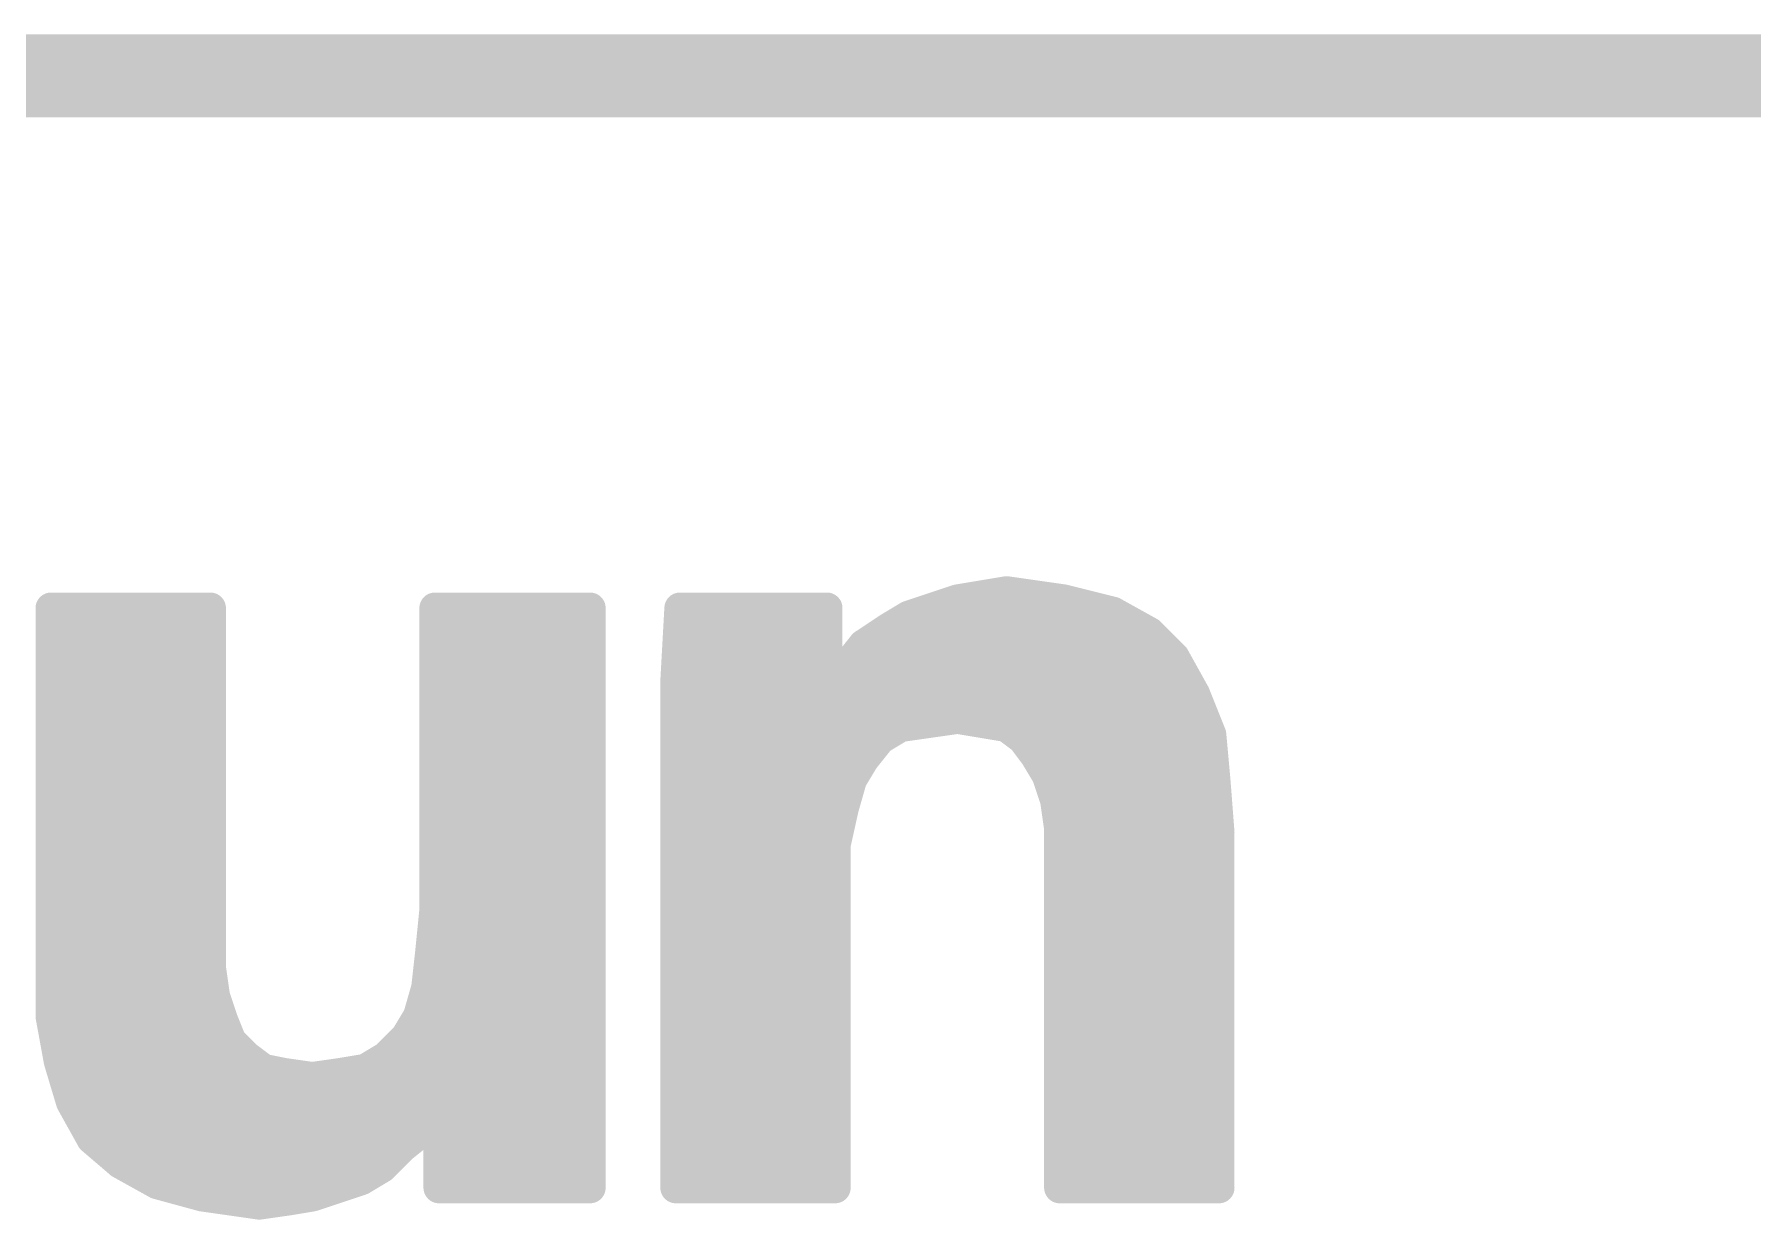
# Model space of a CAD drawing. Extents: x -29.2 to 57.4, y -24.7 to 35.4.
# Drawn here: x 15.22 to 19.428, y 22.598 to 25.502 of the extents above; entities that cross this region are included whole.
import ezdxf

# ---------------------------------------------------------------- set-up
doc = ezdxf.new("R2010")
doc.units = 0
for name, color, linetype in [('1', 12, 'CONTINUOUS'), ('16', 132, 'CONTINUOUS'), ('20', 31, 'CONTINUOUS'), ('21', 41, 'CONTINUOUS')]:
    doc.layers.add(name, color=color, linetype=linetype)

msp = doc.modelspace()

# ---------------------------------------------------------------- linework, layer by layer
at = {"layer": '1', "const_width": 0.2032}
msp.add_lwpolyline([(25.4, 25.4), (0, 25.4)], dxfattribs=at)
at = {"layer": '16', "const_width": 0.2032}
msp.add_lwpolyline([(25.4, 25.4), (0, 25.4)], dxfattribs=at)
at = {"layer": '20', "const_width": 0.2032}
msp.add_lwpolyline([(25.4, 25.4), (0, 25.4)], dxfattribs=at)
at = {"layer": '21', "const_width": 0.0762}
for points in [[(17.361, 24.076), (17.481, 24.116)], [(17.481, 24.116), (17.601, 24.136)], [(17.601, 24.136), (17.741, 24.116)], [(17.741, 24.116), (17.861, 24.086)], [(15.261, 23.096), (15.261, 24.096)], [(15.261, 24.096), (15.651, 24.096)], [(15.261, 24.0792), (15.651, 24.0792)], [(15.651, 24.096), (15.651, 23.216)], [(16.201, 23.356), (16.201, 24.096)], [(16.201, 24.096), (16.581, 24.096)], [(16.201, 24.0792), (16.581, 24.0792)], [(16.581, 24.096), (16.581, 22.676)], [(16.791, 23.916), (16.801, 24.096)], [(16.8001, 24.0792), (17.161, 24.0792)], [(16.801, 24.096), (17.161, 24.096)], [(17.161, 24.096), (17.161, 23.896)], [(17.311, 24.046), (17.361, 24.076)], [(17.3706, 24.0792), (17.8732, 24.0792)], [(17.861, 24.086), (17.951, 24.036)], [(17.251, 24.006), (17.311, 24.046)], [(17.951, 24.036), (18.011, 23.976)], [(15.261, 24.003), (15.651, 24.003)], [(16.201, 24.003), (16.581, 24.003)], [(16.7958, 24.003), (17.161, 24.003)], [(17.211, 23.956), (17.251, 24.006)], [(17.2486, 24.003), (17.984, 24.003)], [(17.171, 23.896), (17.211, 23.956)], [(18.011, 23.976), (18.061, 23.886)], [(15.261, 23.9268), (15.651, 23.9268)], [(16.201, 23.9268), (16.581, 23.9268)], [(16.791, 22.676), (16.791, 23.916)], [(16.7916, 23.9268), (17.161, 23.9268)], [(17.1915, 23.9268), (18.0383, 23.9268)], [(17.161, 23.896), (17.171, 23.896)], [(18.061, 23.886), (18.101, 23.786)], [(15.261, 23.8506), (15.651, 23.8506)], [(16.201, 23.8506), (16.581, 23.8506)], [(16.791, 23.8506), (18.0752, 23.8506)], [(17.481, 23.826), (17.341, 23.806)], [(17.601, 23.806), (17.481, 23.826)], [(17.341, 23.806), (17.291, 23.776)], [(17.641, 23.776), (17.601, 23.806)], [(18.101, 23.786), (18.111, 23.676)], [(15.261, 23.7744), (15.651, 23.7744)], [(16.201, 23.7744), (16.581, 23.7744)], [(16.791, 23.7744), (17.2897, 23.7744)], [(17.291, 23.776), (17.251, 23.726)], [(17.671, 23.736), (17.641, 23.776)], [(17.6422, 23.7744), (18.1021, 23.7744)], [(15.261, 23.6982), (15.651, 23.6982)], [(16.201, 23.6982), (16.581, 23.6982)], [(16.791, 23.6982), (17.2343, 23.6982)], [(17.251, 23.726), (17.221, 23.676)], [(17.701, 23.686), (17.671, 23.736)], [(17.6937, 23.6982), (18.109, 23.6982)], [(17.221, 23.676), (17.201, 23.606)], [(17.721, 23.626), (17.701, 23.686)], [(18.111, 23.676), (18.121, 23.546)], [(15.261, 23.622), (15.651, 23.622)], [(16.201, 23.622), (16.581, 23.622)], [(16.791, 23.622), (17.2056, 23.622)], [(17.731, 23.556), (17.721, 23.626)], [(17.7216, 23.622), (18.1152, 23.622)], [(17.201, 23.606), (17.181, 23.516)], [(15.261, 23.5458), (15.651, 23.5458)], [(16.201, 23.5458), (16.581, 23.5458)], [(16.791, 23.5458), (17.1876, 23.5458)], [(17.731, 22.676), (17.731, 23.556)], [(17.731, 23.5458), (18.121, 23.5458)], [(18.121, 23.546), (18.121, 22.676)], [(17.181, 23.516), (17.181, 22.676)], [(15.261, 23.4696), (15.651, 23.4696)], [(16.201, 23.4696), (16.581, 23.4696)], [(16.791, 23.4696), (17.181, 23.4696)], [(17.731, 23.4696), (18.121, 23.4696)], [(15.261, 23.3934), (15.651, 23.3934)], [(16.201, 23.3934), (16.581, 23.3934)], [(16.791, 23.3934), (17.181, 23.3934)], [(17.731, 23.3934), (18.121, 23.3934)], [(15.261, 23.3172), (15.651, 23.3172)], [(16.191, 23.256), (16.201, 23.356)], [(16.1971, 23.3172), (16.581, 23.3172)], [(16.791, 23.3172), (17.181, 23.3172)], [(17.731, 23.3172), (18.121, 23.3172)], [(15.261, 23.241), (15.651, 23.241)], [(16.181, 23.166), (16.191, 23.256)], [(16.1893, 23.241), (16.581, 23.241)], [(16.791, 23.241), (17.181, 23.241)], [(17.731, 23.241), (18.121, 23.241)], [(15.651, 23.216), (15.661, 23.146)], [(15.261, 23.1648), (15.6583, 23.1648)], [(16.161, 23.096), (16.181, 23.166)], [(16.1807, 23.1648), (16.581, 23.1648)], [(16.791, 23.1648), (17.181, 23.1648)], [(17.731, 23.1648), (18.121, 23.1648)], [(15.661, 23.146), (15.681, 23.086)], [(15.281, 22.986), (15.261, 23.096)], [(15.2623, 23.0886), (15.6801, 23.0886)], [(15.681, 23.086), (15.701, 23.036)], [(16.131, 23.046), (16.161, 23.096)], [(16.1566, 23.0886), (16.581, 23.0886)], [(16.791, 23.0886), (17.181, 23.0886)], [(17.731, 23.0886), (18.121, 23.0886)], [(15.701, 23.036), (15.741, 22.996)], [(16.081, 22.996), (16.131, 23.046)], [(15.2762, 23.0124), (15.7246, 23.0124)], [(15.311, 22.886), (15.281, 22.986)], [(15.741, 22.996), (15.781, 22.966)], [(16.031, 22.966), (16.081, 22.996)], [(16.0974, 23.0124), (16.581, 23.0124)], [(16.791, 23.0124), (17.181, 23.0124)], [(17.731, 23.0124), (18.121, 23.0124)], [(15.781, 22.966), (15.831, 22.956)], [(15.831, 22.956), (15.901, 22.946)], [(15.901, 22.946), (15.971, 22.956)], [(15.971, 22.956), (16.031, 22.966)], [(15.2959, 22.9362), (16.581, 22.9362)], [(16.791, 22.9362), (17.181, 22.9362)], [(17.731, 22.9362), (18.121, 22.9362)], [(15.361, 22.796), (15.311, 22.886)], [(15.3254, 22.86), (16.2003, 22.86)], [(16.211, 22.876), (16.171, 22.816)], [(16.211, 22.676), (16.211, 22.876)], [(16.211, 22.86), (16.581, 22.86)], [(16.791, 22.86), (17.181, 22.86)], [(17.731, 22.86), (18.121, 22.86)], [(16.171, 22.816), (16.121, 22.776)], [(15.431, 22.736), (15.361, 22.796)], [(15.3752, 22.7838), (16.1307, 22.7838)], [(16.121, 22.776), (16.071, 22.726)], [(16.211, 22.7838), (16.581, 22.7838)], [(16.791, 22.7838), (17.181, 22.7838)], [(17.731, 22.7838), (18.121, 22.7838)], [(15.521, 22.686), (15.431, 22.736)], [(15.4821, 22.7076), (16.0403, 22.7076)], [(15.631, 22.656), (15.521, 22.686)], [(16.021, 22.696), (15.901, 22.656)], [(16.071, 22.726), (16.021, 22.696)], [(16.211, 22.7076), (16.581, 22.7076)], [(16.791, 22.7076), (17.181, 22.7076)], [(17.731, 22.7076), (18.121, 22.7076)], [(15.771, 22.636), (15.631, 22.656)], [(15.841, 22.646), (15.771, 22.636)], [(15.901, 22.656), (15.841, 22.646)], [(16.581, 22.676), (16.211, 22.676)], [(17.181, 22.676), (16.791, 22.676)], [(18.121, 22.676), (17.731, 22.676)]]:
    msp.add_lwpolyline(points, dxfattribs=at)
at = {"layer": '21', "const_width": 0.0381}
for points in [[(17.487, 24.0979, 1), (17.475, 24.1341)], [(17.6037, 24.1549, 1), (17.5983, 24.1171)], [(17.6041, 24.1172, 1), (17.5979, 24.1548)], [(17.7456, 24.1345, 1), (17.7364, 24.0975)], [(17.7383, 24.0971, 1), (17.7437, 24.1349)], [(15.261, 24.1151, 1), (15.261, 24.077)], [(15.261, 24.0983, 1), (15.261, 24.0602)], [(15.2801, 24.096, 1), (15.242, 24.096)], [(15.6701, 24.096, 1), (15.632, 24.096)], [(15.651, 24.077, 1), (15.651, 24.1151)], [(15.651, 24.0602, 1), (15.651, 24.0983)], [(16.201, 24.1151, 1), (16.201, 24.077)], [(16.2201, 24.096, 1), (16.182, 24.096)], [(16.201, 24.0983, 1), (16.201, 24.0602)], [(16.6, 24.096, 1), (16.5619, 24.096)], [(16.581, 24.077, 1), (16.581, 24.1151)], [(16.581, 24.0602, 1), (16.581, 24.0983)], [(16.8001, 24.0983, 1), (16.8001, 24.0602)], [(16.801, 24.1151, 1), (16.801, 24.077)], [(16.82, 24.0949, 1), (16.782, 24.0971)], [(17.1801, 24.096, 1), (17.142, 24.096)], [(17.161, 24.077, 1), (17.161, 24.1151)], [(17.161, 24.0602, 1), (17.161, 24.0983)], [(17.355, 24.0941, 1), (17.367, 24.0579)], [(17.3708, 24.0597, 1), (17.3512, 24.0923)], [(17.3706, 24.0983, 1), (17.3706, 24.0602)], [(17.4779, 24.1348, 1), (17.4841, 24.0972)], [(17.8703, 24.1027, 1), (17.8517, 24.0693)], [(17.8564, 24.0675, 1), (17.8656, 24.1045)], [(17.8732, 24.0602, 1), (17.8732, 24.0983)], [(17.3012, 24.0623, 1), (17.3208, 24.0297)], [(17.3216, 24.0301, 1), (17.3004, 24.0619)], [(17.9645, 24.0495, 1), (17.9375, 24.0225)], [(17.9417, 24.0193, 1), (17.9603, 24.0527)], [(15.261, 24.0221, 1), (15.261, 23.984)], [(15.651, 23.984, 1), (15.651, 24.0221)], [(16.201, 24.0221, 1), (16.201, 23.984)], [(16.581, 23.984, 1), (16.581, 24.0221)], [(16.7958, 24.0221, 1), (16.7958, 23.984)], [(17.161, 23.984, 1), (17.161, 24.0221)], [(17.2486, 24.0221, 1), (17.2486, 23.984)], [(17.2404, 24.0219, 1), (17.2616, 23.9901)], [(17.2659, 23.9941, 1), (17.2361, 24.0179)], [(17.984, 23.984, 1), (17.984, 24.0221)], [(17.1961, 23.9679, 1), (17.2259, 23.9441)], [(17.2269, 23.9454, 1), (17.1951, 23.9666)], [(18.0277, 23.9853, 1), (17.9943, 23.9667)], [(17.9975, 23.9625, 1), (18.0245, 23.9895)], [(15.261, 23.9459, 1), (15.261, 23.9078)], [(15.651, 23.9078, 1), (15.651, 23.9459)], [(16.201, 23.9459, 1), (16.201, 23.9078)], [(16.581, 23.9078, 1), (16.581, 23.9459)], [(16.8101, 23.916, 1), (16.772, 23.916)], [(16.7916, 23.9459, 1), (16.7916, 23.9078)], [(17.161, 23.9078, 1), (17.161, 23.9459)], [(17.1915, 23.9459, 1), (17.1915, 23.9078)], [(18.0383, 23.9078, 1), (18.0383, 23.9459)], [(16.772, 23.9171, 1), (16.81, 23.9149)], [(17.161, 23.9151, 1), (17.161, 23.877)], [(17.142, 23.896, 1), (17.1801, 23.896)], [(17.1551, 23.9066, 1), (17.1869, 23.8854)], [(17.171, 23.877, 1), (17.171, 23.9151)], [(18.0787, 23.8931, 1), (18.0433, 23.8789)], [(18.0443, 23.8767, 1), (18.0777, 23.8953)], [(15.261, 23.8697, 1), (15.261, 23.8316)], [(15.651, 23.8316, 1), (15.651, 23.8697)], [(16.201, 23.8697, 1), (16.201, 23.8316)], [(16.581, 23.8316, 1), (16.581, 23.8697)], [(16.791, 23.8697, 1), (16.791, 23.8316)], [(17.4841, 23.8448, 1), (17.4779, 23.8072)], [(17.4837, 23.8071, 1), (17.4783, 23.8449)], [(18.0752, 23.8316, 1), (18.0752, 23.8697)], [(17.3383, 23.8249, 1), (17.3437, 23.7871)], [(17.3508, 23.7897, 1), (17.3312, 23.8223)], [(17.6124, 23.8212, 1), (17.5896, 23.7908)], [(17.5979, 23.7872, 1), (17.6041, 23.8248)], [(18.12, 23.7877, 1), (18.082, 23.7843)], [(15.261, 23.7934, 1), (15.261, 23.7553)], [(15.651, 23.7553, 1), (15.651, 23.7934)], [(16.201, 23.7934, 1), (16.201, 23.7553)], [(16.581, 23.7553, 1), (16.581, 23.7934)], [(16.791, 23.7934, 1), (16.791, 23.7553)], [(17.2812, 23.7923, 1), (17.3008, 23.7597)], [(17.3059, 23.7641, 1), (17.2761, 23.7879)], [(17.2897, 23.7553, 1), (17.2897, 23.7934)], [(17.6562, 23.7874, 1), (17.6258, 23.7646)], [(17.6422, 23.7934, 1), (17.6422, 23.7553)], [(17.6296, 23.7608, 1), (17.6524, 23.7912)], [(18.0833, 23.7789, 1), (18.1187, 23.7931)], [(18.1021, 23.7553, 1), (18.1021, 23.7934)], [(15.261, 23.7172, 1), (15.261, 23.6791)], [(15.651, 23.6791, 1), (15.651, 23.7172)], [(16.201, 23.7172, 1), (16.201, 23.6791)], [(16.581, 23.6791, 1), (16.581, 23.7172)], [(16.791, 23.7172, 1), (16.791, 23.6791)], [(17.2361, 23.7379, 1), (17.2659, 23.7141)], [(17.2343, 23.6791, 1), (17.2343, 23.7172)], [(17.2673, 23.7162, 1), (17.2347, 23.7358)], [(17.6873, 23.7458, 1), (17.6547, 23.7262)], [(17.6558, 23.7246, 1), (17.6862, 23.7474)], [(17.6937, 23.7172, 1), (17.6937, 23.6791)], [(18.109, 23.6791, 1), (18.109, 23.7172)], [(17.2047, 23.6858, 1), (17.2373, 23.6662)], [(17.2393, 23.6708, 1), (17.2027, 23.6812)], [(17.7191, 23.692, 1), (17.6829, 23.68)], [(17.6847, 23.6762, 1), (17.7173, 23.6958)], [(18.13, 23.6775, 1), (18.092, 23.6745)], [(18.092, 23.6743, 1), (18.13, 23.6777)], [(15.261, 23.641, 1), (15.261, 23.6029)], [(15.651, 23.6029, 1), (15.651, 23.641)], [(16.201, 23.641, 1), (16.201, 23.6029)], [(16.581, 23.6029, 1), (16.581, 23.641)], [(16.791, 23.641, 1), (16.791, 23.6029)], [(17.2056, 23.6029, 1), (17.2056, 23.641)], [(17.7399, 23.6287, 1), (17.7021, 23.6233)], [(17.7216, 23.641, 1), (17.7216, 23.6029)], [(17.7029, 23.62, 1), (17.7391, 23.632)], [(18.1152, 23.6029, 1), (18.1152, 23.641)], [(17.1827, 23.6112, 1), (17.2193, 23.6008)], [(17.2196, 23.6019, 1), (17.1824, 23.6101)], [(15.261, 23.5648, 1), (15.261, 23.5267)], [(15.651, 23.5267, 1), (15.651, 23.5648)], [(16.201, 23.5648, 1), (16.201, 23.5267)], [(16.581, 23.5267, 1), (16.581, 23.5648)], [(16.791, 23.5648, 1), (16.791, 23.5267)], [(17.1876, 23.5267, 1), (17.1876, 23.5648)], [(17.7501, 23.556, 1), (17.712, 23.556)], [(17.731, 23.5648, 1), (17.731, 23.5267)], [(17.7121, 23.5533, 1), (17.7499, 23.5587)], [(18.1401, 23.546, 1), (18.102, 23.546)], [(18.102, 23.5445, 1), (18.14, 23.5475)], [(18.121, 23.5267, 1), (18.121, 23.5648)], [(17.2001, 23.516, 1), (17.162, 23.516)], [(17.1624, 23.5201, 1), (17.1996, 23.5119)], [(15.261, 23.4886, 1), (15.261, 23.4505)], [(15.651, 23.4505, 1), (15.651, 23.4886)], [(16.201, 23.4886, 1), (16.201, 23.4505)], [(16.581, 23.4505, 1), (16.581, 23.4886)], [(16.791, 23.4886, 1), (16.791, 23.4505)], [(17.181, 23.4505, 1), (17.181, 23.4886)], [(17.731, 23.4886, 1), (17.731, 23.4505)], [(18.121, 23.4505, 1), (18.121, 23.4886)], [(15.261, 23.4124, 1), (15.261, 23.3743)], [(15.651, 23.3743, 1), (15.651, 23.4124)], [(16.201, 23.4124, 1), (16.201, 23.3743)], [(16.581, 23.3743, 1), (16.581, 23.4124)], [(16.791, 23.4124, 1), (16.791, 23.3743)], [(17.181, 23.3743, 1), (17.181, 23.4124)], [(17.731, 23.4124, 1), (17.731, 23.3743)], [(18.121, 23.3743, 1), (18.121, 23.4124)], [(15.261, 23.3362, 1), (15.261, 23.2981)], [(15.651, 23.2981, 1), (15.651, 23.3362)], [(16.1971, 23.3362, 1), (16.1971, 23.2981)], [(16.22, 23.3541, 1), (16.182, 23.3579)], [(16.182, 23.356, 1), (16.2201, 23.356)], [(16.581, 23.2981, 1), (16.581, 23.3362)], [(16.791, 23.3362, 1), (16.791, 23.2981)], [(17.181, 23.2981, 1), (17.181, 23.3362)], [(17.731, 23.3362, 1), (17.731, 23.2981)], [(18.121, 23.2981, 1), (18.121, 23.3362)], [(15.261, 23.26, 1), (15.261, 23.2219)], [(15.651, 23.2219, 1), (15.651, 23.26)], [(16.1893, 23.26, 1), (16.1893, 23.2219)], [(16.172, 23.2579, 1), (16.21, 23.2541)], [(16.2099, 23.2539, 1), (16.1721, 23.2581)], [(16.581, 23.2219, 1), (16.581, 23.26)], [(16.791, 23.26, 1), (16.791, 23.2219)], [(17.181, 23.2219, 1), (17.181, 23.26)], [(17.731, 23.26, 1), (17.731, 23.2219)], [(18.121, 23.2219, 1), (18.121, 23.26)], [(15.6699, 23.2187, 1), (15.6321, 23.2133)], [(15.632, 23.216, 1), (15.6701, 23.216)], [(15.261, 23.1838, 1), (15.261, 23.1457)], [(15.6583, 23.1457, 1), (15.6583, 23.1838)], [(16.1807, 23.1838, 1), (16.1807, 23.1457)], [(16.1621, 23.1681, 1), (16.1999, 23.1639)], [(16.1993, 23.1608, 1), (16.1627, 23.1712)], [(16.581, 23.1457, 1), (16.581, 23.1838)], [(16.791, 23.1838, 1), (16.791, 23.1457)], [(17.181, 23.1457, 1), (17.181, 23.1838)], [(17.731, 23.1838, 1), (17.731, 23.1457)], [(18.121, 23.1457, 1), (18.121, 23.1838)], [(15.6791, 23.152, 1), (15.6429, 23.14)], [(15.6421, 23.1433, 1), (15.6799, 23.1487)], [(15.2797, 23.0994, 1), (15.2423, 23.0926)], [(15.242, 23.096, 1), (15.2801, 23.096)], [(15.2623, 23.1076, 1), (15.2623, 23.0695)], [(15.6987, 23.0931, 1), (15.6633, 23.0789)], [(15.6629, 23.08, 1), (15.6991, 23.092)], [(15.6801, 23.0695, 1), (15.6801, 23.1076)], [(16.1566, 23.1076, 1), (16.1566, 23.0695)], [(16.1427, 23.1012, 1), (16.1793, 23.0908)], [(16.1773, 23.0862, 1), (16.1447, 23.1058)], [(16.581, 23.0695, 1), (16.581, 23.1076)], [(16.791, 23.1076, 1), (16.791, 23.0695)], [(17.181, 23.0695, 1), (17.181, 23.1076)], [(17.731, 23.1076, 1), (17.731, 23.0695)], [(18.121, 23.0695, 1), (18.121, 23.1076)], [(15.7145, 23.0495, 1), (15.6875, 23.0225)], [(15.6833, 23.0289, 1), (15.7187, 23.0431)], [(16.1147, 23.0558, 1), (16.1473, 23.0362)], [(16.1445, 23.0325, 1), (16.1175, 23.0595)], [(15.2762, 23.0314, 1), (15.2762, 22.9933)], [(15.2992, 22.9915, 1), (15.2628, 22.9805)], [(15.7524, 23.0112, 1), (15.7296, 22.9808)], [(15.7246, 22.9933, 1), (15.7246, 23.0314)], [(15.7275, 22.9825, 1), (15.7545, 23.0095)], [(16.0675, 23.0095, 1), (16.0945, 22.9825)], [(16.0908, 22.9797, 1), (16.0712, 23.0123)], [(16.0974, 23.0314, 1), (16.0974, 22.9933)], [(16.581, 22.9933, 1), (16.581, 23.0314)], [(16.791, 23.0314, 1), (16.791, 22.9933)], [(17.181, 22.9933, 1), (17.181, 23.0314)], [(17.731, 23.0314, 1), (17.731, 22.9933)], [(18.121, 22.9933, 1), (18.121, 23.0314)], [(15.2623, 22.9826, 1), (15.2997, 22.9894)], [(15.7847, 22.9847, 1), (15.7773, 22.9473)], [(15.7696, 22.9508, 1), (15.7924, 22.9812)], [(15.8337, 22.9749, 1), (15.8283, 22.9371)], [(15.8273, 22.9373, 1), (15.8347, 22.9747)], [(15.8983, 22.9649, 1), (15.9037, 22.9271)], [(15.8983, 22.9271, 1), (15.9037, 22.9649)], [(15.9679, 22.9748, 1), (15.9741, 22.9372)], [(15.9737, 22.9371, 1), (15.9683, 22.9749)], [(16.0212, 22.9823, 1), (16.0408, 22.9497)], [(16.0341, 22.9472, 1), (16.0279, 22.9848)], [(15.2959, 22.9552, 1), (15.2959, 22.9171)], [(16.581, 22.9171, 1), (16.581, 22.9552)], [(16.791, 22.9552, 1), (16.791, 22.9171)], [(17.181, 22.9171, 1), (17.181, 22.9552)], [(17.731, 22.9552, 1), (17.731, 22.9171)], [(18.121, 22.9171, 1), (18.121, 22.9552)], [(15.3277, 22.8953, 1), (15.2943, 22.8767)], [(15.2928, 22.8805, 1), (15.3292, 22.8915)], [(15.3254, 22.879, 1), (15.3254, 22.8409)], [(16.211, 22.879, 1), (16.211, 22.8409)], [(16.2301, 22.876, 1), (16.192, 22.876)], [(16.2269, 22.8654, 1), (16.1951, 22.8866)], [(16.2003, 22.8409, 1), (16.2003, 22.879)], [(16.581, 22.8409, 1), (16.581, 22.879)], [(16.791, 22.879, 1), (16.791, 22.8409)], [(17.181, 22.8409, 1), (17.181, 22.879)], [(17.731, 22.879, 1), (17.731, 22.8409)], [(18.121, 22.8409, 1), (18.121, 22.879)], [(16.1829, 22.8011, 1), (16.1591, 22.8309)], [(15.3734, 22.8105, 1), (15.3486, 22.7815)], [(15.3443, 22.7867, 1), (15.3777, 22.8053)], [(15.3752, 22.8028, 1), (15.3752, 22.7647)], [(16.1091, 22.7909, 1), (16.1329, 22.7611)], [(16.1345, 22.7625, 1), (16.1075, 22.7895)], [(16.1307, 22.7647, 1), (16.1307, 22.8028)], [(16.1551, 22.8266, 1), (16.1869, 22.8054)], [(16.211, 22.8028, 1), (16.211, 22.7647)], [(16.581, 22.7647, 1), (16.581, 22.8028)], [(16.791, 22.8028, 1), (16.791, 22.7647)], [(17.181, 22.7647, 1), (17.181, 22.8028)], [(17.731, 22.8028, 1), (17.731, 22.7647)], [(18.121, 22.7647, 1), (18.121, 22.8028)], [(15.4403, 22.7527, 1), (15.4217, 22.7193)], [(15.4186, 22.7215, 1), (15.4434, 22.7505)], [(15.4821, 22.7266, 1), (15.4821, 22.6885)], [(15.526, 22.7044, 1), (15.516, 22.6676)], [(16.0112, 22.7123, 1), (16.0308, 22.6797)], [(16.027, 22.6779, 1), (16.015, 22.7141)], [(16.0403, 22.6885, 1), (16.0403, 22.7266)], [(16.0575, 22.7395, 1), (16.0845, 22.7125)], [(16.0808, 22.7097, 1), (16.0612, 22.7423)], [(16.211, 22.7266, 1), (16.211, 22.6885)], [(16.581, 22.6885, 1), (16.581, 22.7266)], [(16.791, 22.7266, 1), (16.791, 22.6885)], [(17.181, 22.6885, 1), (17.181, 22.7266)], [(17.731, 22.7266, 1), (17.731, 22.6885)], [(18.121, 22.6885, 1), (18.121, 22.7266)], [(15.5117, 22.6693, 1), (15.5303, 22.7027)], [(15.6337, 22.6749, 1), (15.6283, 22.6371)], [(15.626, 22.6376, 1), (15.636, 22.6744)], [(15.8379, 22.6648, 1), (15.8441, 22.6272)], [(15.8437, 22.6271, 1), (15.8383, 22.6649)], [(15.895, 22.6741, 1), (15.907, 22.6379)], [(15.9041, 22.6372, 1), (15.8979, 22.6748)], [(16.211, 22.6951, 1), (16.211, 22.657)], [(16.192, 22.676, 1), (16.2301, 22.676)], [(16.5619, 22.676, 1), (16.6, 22.676)], [(16.581, 22.657, 1), (16.581, 22.6951)], [(16.791, 22.6951, 1), (16.791, 22.657)], [(16.772, 22.676, 1), (16.8101, 22.676)], [(17.162, 22.676, 1), (17.2001, 22.676)], [(17.181, 22.657, 1), (17.181, 22.6951)], [(17.731, 22.6951, 1), (17.731, 22.657)], [(17.712, 22.676, 1), (17.7501, 22.676)], [(18.102, 22.676, 1), (18.1401, 22.676)], [(18.121, 22.657, 1), (18.121, 22.6951)], [(15.7683, 22.6549, 1), (15.7737, 22.6171)], [(15.7683, 22.6171, 1), (15.7737, 22.6549)]]:
    msp.add_lwpolyline(points, format="xyb", dxfattribs=at)

doc.saveas('drawing.dxf')
